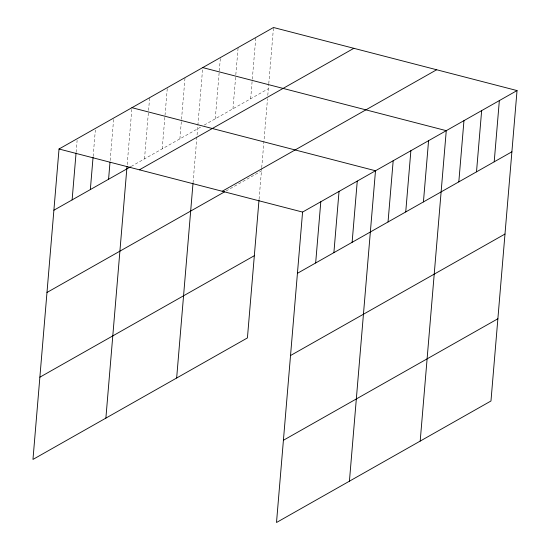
<?xml version="1.0" encoding="UTF-8"?>
<svg xmlns="http://www.w3.org/2000/svg" width="550" height="550" viewBox="0 0 550 550"><rect width="100%" height="100%" fill="white"/><g stroke="black" fill="none" stroke-linecap="round" stroke-linejoin="round"><path stroke-width="0.41" stroke-dasharray="2.75 2.06" d="M76.12 152.281L77.117 140.374M93.136 156.413L95.349 130.047M110.151 160.538L113.651 118.869M127.167 164.67L131.808 109.395M144.499 158.902L148.5 111.272M148.569 110.426L149.641 97.666M162.195 148.878L167.338 87.642M179.884 138.854L181.459 120.141M181.528 119.288L185.027 77.619M193.043 182.82L202.723 67.595M215.27 118.807L220.413 57.571M232.966 108.783L235.751 75.611M235.826 74.759L238.109 47.547M250.663 98.759L252.23 80.046M252.306 79.193L255.805 37.524M259.077 199.21L261.656 168.472M261.724 167.647L267.513 98.698M267.795 95.377L268.709 84.48M268.785 83.627L273.494 27.5M131.23 166.416L201.266 126.741M204.215 125.07L268.352 88.736M226.064 191.015L261.449 170.968"/><path stroke-width="0.82" d="M517.034 90.571L302.576 212.073L276.506 522.5L490.971 400.998L517.034 90.571L273.494 27.5L59.029 149.002L32.966 459.429L247.424 337.927L259.002 200.062M72.119 199.904L76.044 153.134M90.344 189.578L93.06 157.259M108.577 179.252L110.007 162.243M105.882 418.117L127.022 166.375M176.653 378.022L192.974 183.652M315.659 262.976L320.801 201.747M333.891 252.649L339.034 191.414M352.117 242.323L357.259 181.087M349.422 481.188L375.492 170.761L131.945 107.69M388.039 221.966L393.181 160.738M405.735 211.942L410.877 150.714M423.431 201.919L428.574 140.69M420.193 441.093L446.263 130.666L202.723 67.595M458.817 181.871L463.959 120.642M476.506 171.847L481.649 110.619M494.203 161.824L499.345 100.595M53.886 210.231L130.494 166.836M139.397 169.812L353.863 48.311M222.207 191.256L436.666 69.754M46.984 292.469L224.586 191.854M39.868 377.197L254.334 255.695M297.433 273.302L511.899 151.8M290.524 355.541L504.989 234.039M283.408 440.268L497.874 318.766M59.029 149.002L302.576 212.073"/></g></svg>
